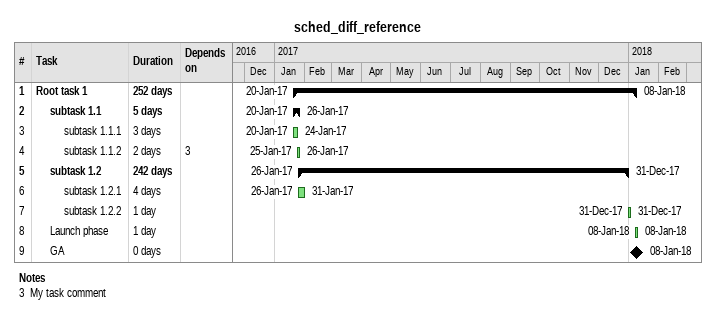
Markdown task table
sched_diff_reference

| ID | Level | Task | Duration | Start | Finish | Predecessors |
|---|---|---|---|---|---|---|
| 1 | 1 | **Root task 1** | 252d | 2017-01-20 | 2018-01-08 |  |
| 2 | 2 | **subtask 1.1** | 5d | 2017-01-20 | 2017-01-26 |  |
| 3 | 3 | subtask 1.1.1 | 3d | 2017-01-20 | 2017-01-24 |  |
| 4 | 3 | subtask 1.1.2 | 2d | 2017-01-25 | 2017-01-26 | 3 |
| 5 | 2 | **subtask 1.2** | 242d | 2017-01-26 | 2017-12-31 |  |
| 6 | 3 | subtask 1.2.1 | 4d | 2017-01-26 | 2017-01-31 |  |
| 7 | 3 | subtask 1.2.2 | 1d | 2017-12-31 | 2017-12-31 |  |
| 8 | 2 | Launch phase | 1d | 2018-01-08 | 2018-01-08 |  |
| 9 | 2 | GA | 0d | 2018-01-08 | 2018-01-08 |  |

Notes
- 3: My task comment
